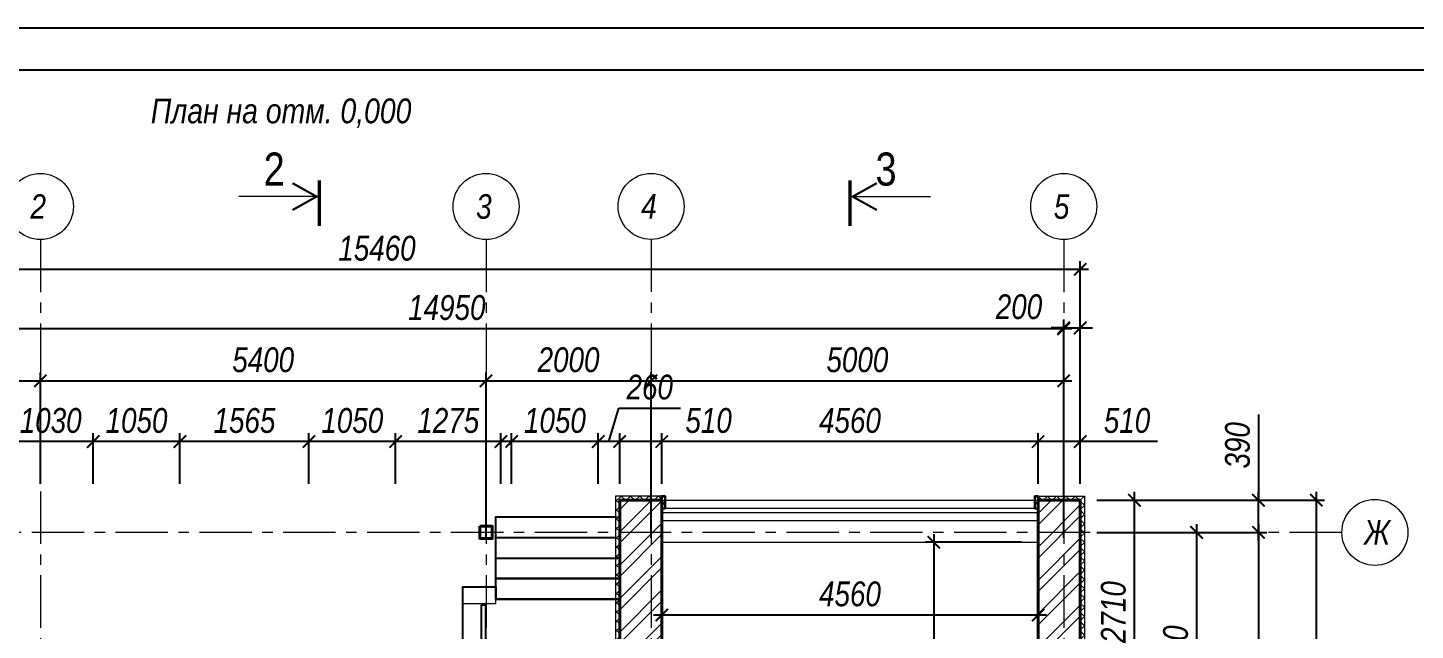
# Model space of a CAD drawing. Header units: millimetres. Extents: x 1582001 to 3303937, y 226471 to 491235.
# Drawn here: x 1758986 to 1775799, y 402763 to 410055 of the extents above; entities that cross this region are included whole.
import ezdxf
from ezdxf.enums import TextEntityAlignment as Align

# ---------------------------------------------------------------- set-up
doc = ezdxf.new("R2010")
doc.units = ezdxf.units.MM
doc.linetypes.add('CENTER', pattern=[50.8, 31.75, -6.35, 6.35, -6.35])
doc.layers.get('Defpoints').update_dxf_attribs({"color": 255, "lineweight": 30})
doc.layers.add('900Сл Non-Print', color=235, linetype='Continuous', lineweight=5, plot=False)
for name, color, linetype, lineweight in [('Text', 212, 'Continuous', 25), ('Кирпич', 253, 'Continuous', 9), ('Кровля', 232, 'Continuous', 25), ('Лестница', 74, 'Continuous', 25), ('Окна', 4, 'Continuous', 18), ('Оси', 251, 'CENTER', 9), ('Площади', 201, 'Continuous', 13), ('Размеры', 7, 'Continuous', 18), ('Стены несущие', 7, 'Continuous', 40), ('СТОЙКИ', 26, 'Continuous', 40), ('Утеплитель', 145, 'Continuous', 9)]:
    doc.layers.add(name, color=color, linetype=linetype, lineweight=lineweight)
doc.layers.add('Формуляр', color=138, linetype='Continuous')
doc.styles.add('-АР-', font='ARIALN.TTF', dxfattribs={"width": 0.98, "height": 300})
doc.styles.add('GOST 2.304', font='ARIALNI.TTF', dxfattribs={"width": 0.98, "height": 300})
doc.styles.get("Standard").update_dxf_attribs({"font": 'ARIALNI.TTF', "height": 300})
doc.styles.add('style', font='ARIALNI.TTF', dxfattribs={"width": 0.98, "height": 300})
doc.dimstyles.new('М100', dxfattribs={"dimtxt": 600, "dimasz": 150, "dimexe": 100, "dimexo": 200, "dimgap": 100, "dimtad": 1, "dimdec": 0, "dimtxsty": 'style', "dimblk": 'ARCHTICK', "dimcen": 150, "dimdle": 100, "dimclrt": 256, "dimadec": 0, "dimazin": 0, "dimtfac": 1, "dimtdec": 0, "dimtmove": 1, "dimatfit": 3, "dimldrblk": 'NONE', "dimfxl": 0, "dimarcsym": 0})

# ---------------------------------------------------------------- blocks, each defined once
blk = doc.blocks.new('_ArchTick')
at = {"color": 0, "linetype": 'ByBlock', "const_width": 0.15}
blk.add_lwpolyline([(-0.5, -0.5), (0.5, 0.5)], dxfattribs=at)
blk = doc.blocks.new('*D116')
at = {"layer": 'Defpoints', "color": 0, "lineweight": -3, "transparency": 16777216}
for p in [(1771739, 403947), (1771749, 400947), (1773149, 400947)]:
    blk.add_point(p, dxfattribs=at)
at = {"layer": 'Размеры', "color": 0, "lineweight": -2, "transparency": 16777216}
for p, q in [((1773149, 404047), (1773149, 400847)), ((1771939, 403947), (1773249, 403947)), ((1771949, 400947), (1773249, 400947))]:
    blk.add_line(p, q, dxfattribs=at)
at = {"layer": 'Размеры', "color": 0, "lineweight": -2, "transparency": 16777216, "xscale": 150, "yscale": 150, "zscale": 150}
for p, rotation in [((1773149, 403947), 90), ((1773149, 400947), 270)]:
    blk.add_blockref('_ArchTick', p, dxfattribs=dict(at, rotation=rotation))
at = {"layer": 'Размеры', "transparency": 16777216, "insert": (1772896, 402447), "char_height": 300, "attachment_point": 5, "rotation": 90, "style": 'style'}
blk.add_mtext('3000', dxfattribs=at)
blk = doc.blocks.new('_None')
blk = doc.blocks.new('*D117')
at = {"layer": 'Defpoints', "color": 0, "lineweight": -3, "transparency": 16777216}
for p in [(1771749, 403947), (1771749, 386047), (1773899, 386047)]:
    blk.add_point(p, dxfattribs=at)
at = {"layer": 'Размеры', "color": 0, "lineweight": -2, "transparency": 16777216}
for p, q in [((1773899, 404047), (1773899, 385947)), ((1771949, 403947), (1773999, 403947)), ((1771949, 386047), (1773999, 386047))]:
    blk.add_line(p, q, dxfattribs=at)
at = {"layer": 'Размеры', "color": 0, "lineweight": -2, "transparency": 16777216, "xscale": 150, "yscale": 150, "zscale": 150}
for p, rotation in [((1773899, 403947), 90), ((1773899, 386047), 270)]:
    blk.add_blockref('_ArchTick', p, dxfattribs=dict(at, rotation=rotation))
at = {"layer": 'Размеры', "transparency": 16777216, "insert": (1773646, 394997), "char_height": 300, "attachment_point": 5, "rotation": 90, "style": 'style'}
blk.add_mtext('17900', dxfattribs=at)
blk = doc.blocks.new('*D119')
at = {"layer": 'Defpoints', "color": 0, "lineweight": -3, "transparency": 16777216}
for p in [(1771739, 404337), (1771739, 385657), (1774599, 385657)]:
    blk.add_point(p, dxfattribs=at)
at = {"layer": 'Размеры', "color": 0, "lineweight": -2, "transparency": 16777216}
for p, q in [((1774599, 404437), (1774599, 385557)), ((1771939, 404337), (1774699, 404337)), ((1771939, 385657), (1774699, 385657))]:
    blk.add_line(p, q, dxfattribs=at)
at = {"layer": 'Размеры', "color": 0, "lineweight": -2, "transparency": 16777216, "xscale": 150, "yscale": 150, "zscale": 150}
for p, rotation in [((1774599, 404337), 90), ((1774599, 385657), 270)]:
    blk.add_blockref('_ArchTick', p, dxfattribs=dict(at, rotation=rotation))
at = {"layer": 'Размеры', "transparency": 16777216, "insert": (1774346, 394997), "char_height": 300, "attachment_point": 5, "rotation": 90, "style": 'style'}
blk.add_mtext('18680', dxfattribs=at)
blk = doc.blocks.new('*D120')
at = {"layer": 'Defpoints', "color": 0, "lineweight": -3, "transparency": 16777216}
for p in [(1771739, 404337), (1773899, 404337), (1771739, 403947)]:
    blk.add_point(p, dxfattribs=at)
at = {"layer": 'Размеры', "color": 0, "lineweight": -2, "transparency": 16777216}
for p, q in [((1773899, 405374), (1773899, 404337)), ((1773899, 403847), (1773899, 404437)), ((1771939, 404337), (1773999, 404337)), ((1771939, 403947), (1773999, 403947))]:
    blk.add_line(p, q, dxfattribs=at)
at = {"layer": 'Размеры', "color": 0, "lineweight": -2, "transparency": 16777216, "xscale": 150, "yscale": 150, "zscale": 150}
for p, rotation in [((1773899, 404337), 90), ((1773899, 403947), 270)]:
    blk.add_blockref('_ArchTick', p, dxfattribs=dict(at, rotation=rotation))
at = {"layer": 'Размеры', "transparency": 16777216, "insert": (1773646, 405001), "char_height": 300, "attachment_point": 5, "rotation": 90, "style": 'style'}
blk.add_mtext('390', dxfattribs=at)
blk = doc.blocks.new('*D180')
at = {"layer": 'Defpoints', "color": 0, "lineweight": -3, "transparency": 16777216}
for p in [(1771739, 404337), (1772396, 404337), (1771789, 401627)]:
    blk.add_point(p, dxfattribs=at)
at = {"layer": 'Размеры', "color": 0, "lineweight": -2, "transparency": 16777216}
for p, q in [((1772396, 401527), (1772396, 404437)), ((1771939, 404337), (1772496, 404337)), ((1771989, 401627), (1772496, 401627))]:
    blk.add_line(p, q, dxfattribs=at)
at = {"layer": 'Размеры', "color": 0, "lineweight": -2, "transparency": 16777216, "xscale": 150, "yscale": 150, "zscale": 150}
for p, rotation in [((1772396, 404337), 90), ((1772396, 401627), 270)]:
    blk.add_blockref('_ArchTick', p, dxfattribs=dict(at, rotation=rotation))
at = {"layer": 'Размеры', "transparency": 16777216, "insert": (1772142, 402982), "char_height": 300, "attachment_point": 5, "rotation": 90, "style": 'style'}
blk.add_mtext('2710', dxfattribs=at)
blk = doc.blocks.new('*D121')
at = {"layer": 'Defpoints', "color": 0, "lineweight": -3, "transparency": 16777216}
for p in [(1764539, 405782), (1759139, 404337), (1764539, 403682)]:
    blk.add_point(p, dxfattribs=at)
at = {"layer": 'Размеры', "color": 0, "lineweight": -2, "transparency": 16777216}
for p, q in [((1759139, 404537), (1759139, 405882)), ((1764539, 403882), (1764539, 405882)), ((1759039, 405782), (1764639, 405782))]:
    blk.add_line(p, q, dxfattribs=at)
at = {"layer": 'Размеры', "color": 0, "lineweight": -2, "transparency": 16777216, "xscale": 150, "yscale": 150, "zscale": 150, "rotation": 180}
blk.add_blockref('_ArchTick', (1759139, 405782), dxfattribs=at)
at = {"layer": 'Размеры', "color": 0, "lineweight": -2, "transparency": 16777216, "xscale": 150, "yscale": 150, "zscale": 150}
blk.add_blockref('_ArchTick', (1764539, 405782), dxfattribs=at)
at = {"layer": 'Размеры', "transparency": 16777216, "insert": (1761839, 406035), "char_height": 300, "attachment_point": 5, "style": 'style'}
blk.add_mtext('5400', dxfattribs=at)
blk = doc.blocks.new('*D122')
at = {"layer": 'Defpoints', "color": 0, "lineweight": -3, "transparency": 16777216}
for p in [(1766539, 405782), (1764539, 403682), (1766539, 403682)]:
    blk.add_point(p, dxfattribs=at)
at = {"layer": 'Размеры', "color": 0, "lineweight": -2, "transparency": 16777216}
for p, q in [((1764539, 403882), (1764539, 405882)), ((1766539, 403882), (1766539, 405882)), ((1764439, 405782), (1766639, 405782))]:
    blk.add_line(p, q, dxfattribs=at)
at = {"layer": 'Размеры', "color": 0, "lineweight": -2, "transparency": 16777216, "xscale": 150, "yscale": 150, "zscale": 150, "rotation": 180}
blk.add_blockref('_ArchTick', (1764539, 405782), dxfattribs=at)
at = {"layer": 'Размеры', "color": 0, "lineweight": -2, "transparency": 16777216, "xscale": 150, "yscale": 150, "zscale": 150}
blk.add_blockref('_ArchTick', (1766539, 405782), dxfattribs=at)
at = {"layer": 'Размеры', "transparency": 16777216, "insert": (1765539, 406035), "char_height": 300, "attachment_point": 5, "style": 'style'}
blk.add_mtext('2000', dxfattribs=at)
blk = doc.blocks.new('*D123')
at = {"layer": 'Defpoints', "color": 0, "lineweight": -3, "transparency": 16777216}
for p in [(1771539, 405782), (1766539, 403682), (1771539, 403682)]:
    blk.add_point(p, dxfattribs=at)
at = {"layer": 'Размеры', "color": 0, "lineweight": -2, "transparency": 16777216}
for p, q in [((1766539, 403882), (1766539, 405882)), ((1771539, 403882), (1771539, 405882)), ((1766439, 405782), (1771639, 405782))]:
    blk.add_line(p, q, dxfattribs=at)
at = {"layer": 'Размеры', "color": 0, "lineweight": -2, "transparency": 16777216, "xscale": 150, "yscale": 150, "zscale": 150, "rotation": 180}
blk.add_blockref('_ArchTick', (1766539, 405782), dxfattribs=at)
at = {"layer": 'Размеры', "color": 0, "lineweight": -2, "transparency": 16777216, "xscale": 150, "yscale": 150, "zscale": 150}
blk.add_blockref('_ArchTick', (1771539, 405782), dxfattribs=at)
at = {"layer": 'Размеры', "transparency": 16777216, "insert": (1769039, 406035), "char_height": 300, "attachment_point": 5, "style": 'style'}
blk.add_mtext('5000', dxfattribs=at)
blk = doc.blocks.new('*D124')
at = {"layer": 'Defpoints', "color": 0, "lineweight": -3, "transparency": 16777216}
for p in [(1759139, 405782), (1756589, 404337), (1759139, 404337)]:
    blk.add_point(p, dxfattribs=at)
at = {"layer": 'Размеры', "color": 0, "lineweight": -2, "transparency": 16777216}
for p, q in [((1756589, 404537), (1756589, 405882)), ((1759139, 404537), (1759139, 405882)), ((1756489, 405782), (1759239, 405782))]:
    blk.add_line(p, q, dxfattribs=at)
at = {"layer": 'Размеры', "color": 0, "lineweight": -2, "transparency": 16777216, "xscale": 150, "yscale": 150, "zscale": 150, "rotation": 180}
blk.add_blockref('_ArchTick', (1756589, 405782), dxfattribs=at)
at = {"layer": 'Размеры', "color": 0, "lineweight": -2, "transparency": 16777216, "xscale": 150, "yscale": 150, "zscale": 150}
blk.add_blockref('_ArchTick', (1759139, 405782), dxfattribs=at)
at = {"layer": 'Размеры', "transparency": 16777216, "insert": (1757864, 406035), "char_height": 300, "attachment_point": 5, "style": 'style'}
blk.add_mtext('2550', dxfattribs=at)
blk = doc.blocks.new('*D125')
at = {"layer": 'Defpoints', "color": 0, "lineweight": -3, "transparency": 16777216}
for p in [(1756589, 406413), (1756589, 404337), (1771539, 403682)]:
    blk.add_point(p, dxfattribs=at)
at = {"layer": 'Размеры', "color": 0, "lineweight": -2, "transparency": 16777216}
for p, q in [((1771639, 406413), (1756489, 406413)), ((1756589, 404537), (1756589, 406513)), ((1771539, 403882), (1771539, 406513))]:
    blk.add_line(p, q, dxfattribs=at)
at = {"layer": 'Размеры', "color": 0, "lineweight": -2, "transparency": 16777216, "xscale": 150, "yscale": 150, "zscale": 150, "rotation": 180}
blk.add_blockref('_ArchTick', (1756589, 406413), dxfattribs=at)
at = {"layer": 'Размеры', "color": 0, "lineweight": -2, "transparency": 16777216, "xscale": 150, "yscale": 150, "zscale": 150}
blk.add_blockref('_ArchTick', (1771539, 406413), dxfattribs=at)
at = {"layer": 'Размеры', "transparency": 16777216, "insert": (1764064, 406667), "char_height": 300, "attachment_point": 5, "style": 'style'}
blk.add_mtext('14950', dxfattribs=at)
blk = doc.blocks.new('*D127')
at = {"layer": 'Defpoints', "color": 0, "lineweight": -3, "transparency": 16777216}
for p in [(1771739, 406423), (1771539, 404337), (1771739, 404337)]:
    blk.add_point(p, dxfattribs=at)
at = {"layer": 'Размеры', "color": 0, "lineweight": -2, "transparency": 16777216}
for p, q in [((1771539, 406423), (1771389, 406423)), ((1771539, 404537), (1771539, 406523)), ((1771539, 406423), (1771739, 406423)), ((1771739, 404537), (1771739, 406523)), ((1771739, 406423), (1771889, 406423))]:
    blk.add_line(p, q, dxfattribs=at)
at = {"layer": 'Размеры', "color": 0, "lineweight": -2, "transparency": 16777216, "xscale": 150, "yscale": 150, "zscale": 150}
blk.add_blockref('_ArchTick', (1771539, 406423), dxfattribs=at)
at = {"layer": 'Размеры', "color": 0, "lineweight": -2, "transparency": 16777216, "xscale": 150, "yscale": 150, "zscale": 150, "rotation": 180}
blk.add_blockref('_ArchTick', (1771739, 406423), dxfattribs=at)
at = {"layer": 'Размеры', "transparency": 16777216, "insert": (1770997, 406677), "char_height": 300, "attachment_point": 5, "style": 'style'}
blk.add_mtext('200', dxfattribs=at)
blk = doc.blocks.new('*D128')
at = {"layer": 'Defpoints', "color": 0, "lineweight": -3, "transparency": 16777216}
for p in [(1771739, 407132), (1756279, 404337), (1771739, 404337)]:
    blk.add_point(p, dxfattribs=at)
at = {"layer": 'Размеры', "color": 0, "lineweight": -2, "transparency": 16777216}
for p, q in [((1756279, 404537), (1756279, 407232)), ((1771739, 404537), (1771739, 407232)), ((1756179, 407132), (1771839, 407132))]:
    blk.add_line(p, q, dxfattribs=at)
at = {"layer": 'Размеры', "color": 0, "lineweight": -2, "transparency": 16777216, "xscale": 150, "yscale": 150, "zscale": 150, "rotation": 180}
blk.add_blockref('_ArchTick', (1756279, 407132), dxfattribs=at)
at = {"layer": 'Размеры', "color": 0, "lineweight": -2, "transparency": 16777216, "xscale": 150, "yscale": 150, "zscale": 150}
blk.add_blockref('_ArchTick', (1771739, 407132), dxfattribs=at)
at = {"layer": 'Размеры', "transparency": 16777216, "insert": (1763218, 407385), "char_height": 300, "attachment_point": 5, "style": 'style'}
blk.add_mtext('15460', dxfattribs=at)
blk = doc.blocks.new('*D129')
at = {"layer": 'Defpoints', "color": 0, "lineweight": -3, "transparency": 16777216}
for p in [(1771229, 405047), (1771229, 404337), (1771739, 404337)]:
    blk.add_point(p, dxfattribs=at)
at = {"layer": 'Размеры', "color": 0, "lineweight": -2, "transparency": 16777216}
for p, q in [((1771839, 405047), (1771129, 405047)), ((1771229, 404537), (1771229, 405147)), ((1771739, 404537), (1771739, 405147)), ((1772677, 405047), (1771739, 405047))]:
    blk.add_line(p, q, dxfattribs=at)
at = {"layer": 'Размеры', "color": 0, "lineweight": -2, "transparency": 16777216, "xscale": 150, "yscale": 150, "zscale": 150, "rotation": 180}
blk.add_blockref('_ArchTick', (1771229, 405047), dxfattribs=at)
at = {"layer": 'Размеры', "color": 0, "lineweight": -2, "transparency": 16777216, "xscale": 150, "yscale": 150, "zscale": 150}
blk.add_blockref('_ArchTick', (1771739, 405047), dxfattribs=at)
at = {"layer": 'Размеры', "transparency": 16777216, "insert": (1772306, 405300), "char_height": 300, "attachment_point": 5, "style": 'style'}
blk.add_mtext('510', dxfattribs=at)
blk = doc.blocks.new('*U13')
h = blk.add_hatch()
h.set_pattern_fill('ANSI37', color=256, scale=20, angle=360, style=0)
h.set_pattern_definition([(45, (-10215.04, -115358.71), (-44.90128, 44.90128), []), (135, (-10215.04, -115358.71), (-44.90128, -44.90128), [])])
h.paths.add_polyline_path([(40, -50), (40, 50), (0, 50), (0, -50)])
h = blk.add_hatch()
h.set_pattern_fill('ANSI37', color=256, scale=20, angle=360, style=0)
h.set_pattern_definition([(45, (-6255.04, -115358.71), (-44.90128, 44.90128), []), (135, (-6255.04, -115358.71), (-44.90128, -44.90128), [])])
h.paths.add_polyline_path([(4520, -50), (4560, -50), (4560, 100), (4520, 100)])
for points in [[(0, 250), (4560, 250), (4560, 150), (0, 150)], [(0, 100), (4560, 100), (4560, 0), (0, 0)]]:
    blk.add_lwpolyline(points, close=True)
at = {"layer": 'Утеплитель', "lineweight": 30}
for points in [[(0, 100), (40, 100), (40, -50), (0, -50)], [(4520, 100), (4560, 100), (4560, -50), (4520, -50)]]:
    blk.add_lwpolyline(points, close=True, dxfattribs=at)
blk = doc.blocks.new('*D181')
at = {"layer": 'Defpoints', "color": 0, "lineweight": -3, "transparency": 16777216}
for p in [(1766669, 405047), (1766669, 404337), (1771229, 404337)]:
    blk.add_point(p, dxfattribs=at)
at = {"layer": 'Размеры', "color": 0, "lineweight": -2, "transparency": 16777216}
for p, q in [((1771329, 405047), (1766569, 405047)), ((1766669, 404537), (1766669, 405147)), ((1771229, 404537), (1771229, 405147))]:
    blk.add_line(p, q, dxfattribs=at)
at = {"layer": 'Размеры', "color": 0, "lineweight": -2, "transparency": 16777216, "xscale": 150, "yscale": 150, "zscale": 150, "rotation": 180}
blk.add_blockref('_ArchTick', (1766669, 405047), dxfattribs=at)
at = {"layer": 'Размеры', "color": 0, "lineweight": -2, "transparency": 16777216, "xscale": 150, "yscale": 150, "zscale": 150}
blk.add_blockref('_ArchTick', (1771229, 405047), dxfattribs=at)
at = {"layer": 'Размеры', "transparency": 16777216, "insert": (1768949, 405300), "char_height": 300, "attachment_point": 5, "style": 'style'}
blk.add_mtext('4560', dxfattribs=at)
blk = doc.blocks.new('*D130')
at = {"layer": 'Defpoints', "color": 0, "lineweight": -3, "transparency": 16777216}
for p in [(1766159, 405047), (1766159, 404337), (1766669, 404337)]:
    blk.add_point(p, dxfattribs=at)
at = {"layer": 'Размеры', "color": 0, "lineweight": -2, "transparency": 16777216}
for p, q in [((1766769, 405047), (1766059, 405047)), ((1766159, 404537), (1766159, 405147)), ((1766669, 404537), (1766669, 405147)), ((1767607, 405047), (1766669, 405047))]:
    blk.add_line(p, q, dxfattribs=at)
at = {"layer": 'Размеры', "color": 0, "lineweight": -2, "transparency": 16777216, "xscale": 150, "yscale": 150, "zscale": 150, "rotation": 180}
blk.add_blockref('_ArchTick', (1766159, 405047), dxfattribs=at)
at = {"layer": 'Размеры', "color": 0, "lineweight": -2, "transparency": 16777216, "xscale": 150, "yscale": 150, "zscale": 150}
blk.add_blockref('_ArchTick', (1766669, 405047), dxfattribs=at)
at = {"layer": 'Размеры', "transparency": 16777216, "insert": (1767236, 405300), "char_height": 300, "attachment_point": 5, "style": 'style'}
blk.add_mtext('510', dxfattribs=at)
blk = doc.blocks.new('R-L')
at = {"color": 0, "linetype": 'Continuous'}
blk.add_line((0, 0), (0, -15), dxfattribs=at)
for points, const_width in [([(-3, 0), (5.5, 0)], 0.6), ([(-2.5, -5), (0, -0.5), (2.5, -5)], 0.4)]:
    blk.add_lwpolyline(points, dxfattribs=dict(at, const_width=const_width))
blk = doc.blocks.new('*U35')
at = {"layer": '900Сл Non-Print'}
blk.add_lwpolyline([(0, 0), (823, 0), (1570, 0), (2475, 0), (4560, 0), (4560, -891), (4560, -1338), (4560, -1710), (4560, -2200), (4560, -5600), (1683, -5600), (1050, -5600), (0, -5600), (0, -4290), (0, -2600), (0, -500), (0, -350), (0, -150), (0, 0)], dxfattribs=at)
at = {"layer": 'Кровля'}
blk.add_lwpolyline([(3500, -5211), (4200, -5211), (4200, -5211), (3500, -5211)], close=True, dxfattribs=at)
at = {"layer": 'Text', "flags": 2}
blk.add_attdef('ПЛОЩАДЬ', (3550, -5161), '', height=175, dxfattribs=at)
blk = doc.blocks.new('*U46')
at = {"layer": '900Сл Non-Print'}
blk.add_lwpolyline([(0, 0), (823, 0), (1500, 0), (1500, -225), (1500, -494), (1500, -750), (1500, -1050), (1500, -1494), (1500, -2022), (1500, -2213), (1500, -2600), (1500, -4290), (60, -4290), (60, -3000), (-400, -3000), (-400, -1050), (0, -1050), (0, -150), (0, 0)], dxfattribs=at)
at = {"layer": 'Кровля'}
blk.add_lwpolyline([(692, -3708), (1392, -3708), (1392, -3708), (692, -3708)], close=True, dxfattribs=at)
at = {"layer": 'Text', "flags": 2}
blk.add_attdef('ПЛОЩАДЬ', (742, -3658), '', height=175, dxfattribs=at)
blk = doc.blocks.new('*D64')
at = {"layer": 'Defpoints', "color": 0, "lineweight": -3, "transparency": 16777216}
for p in [(1765899, 405047), (1765899, 404337), (1766159, 404337)]:
    blk.add_point(p, dxfattribs=at)
at = {"layer": 'Размеры', "color": 0, "lineweight": -2, "transparency": 16777216}
for p, q in [((1766029, 405047), (1766150, 405450)), ((1766150, 405450), (1766895, 405450)), ((1766259, 405047), (1765799, 405047)), ((1765899, 404537), (1765899, 405147)), ((1766159, 404537), (1766159, 405147))]:
    blk.add_line(p, q, dxfattribs=at)
at = {"layer": 'Размеры', "color": 0, "lineweight": -2, "transparency": 16777216, "xscale": 150, "yscale": 150, "zscale": 150, "rotation": 180}
blk.add_blockref('_ArchTick', (1765899, 405047), dxfattribs=at)
at = {"layer": 'Размеры', "color": 0, "lineweight": -2, "transparency": 16777216, "xscale": 150, "yscale": 150, "zscale": 150}
blk.add_blockref('_ArchTick', (1766159, 405047), dxfattribs=at)
at = {"layer": 'Размеры', "transparency": 16777216, "insert": (1766523, 405704), "char_height": 300, "attachment_point": 5, "style": 'style'}
blk.add_mtext('260', dxfattribs=at)
blk = doc.blocks.new('*D65')
at = {"layer": 'Defpoints', "color": 0, "lineweight": -3, "transparency": 16777216}
for p in [(1764849, 405047), (1764849, 404337), (1765899, 404337)]:
    blk.add_point(p, dxfattribs=at)
at = {"layer": 'Размеры', "color": 0, "lineweight": -2, "transparency": 16777216}
for p, q in [((1765999, 405047), (1764749, 405047)), ((1764849, 404537), (1764849, 405147)), ((1765899, 404537), (1765899, 405147))]:
    blk.add_line(p, q, dxfattribs=at)
at = {"layer": 'Размеры', "color": 0, "lineweight": -2, "transparency": 16777216, "xscale": 150, "yscale": 150, "zscale": 150, "rotation": 180}
blk.add_blockref('_ArchTick', (1764849, 405047), dxfattribs=at)
at = {"layer": 'Размеры', "color": 0, "lineweight": -2, "transparency": 16777216, "xscale": 150, "yscale": 150, "zscale": 150}
blk.add_blockref('_ArchTick', (1765899, 405047), dxfattribs=at)
at = {"layer": 'Размеры', "transparency": 16777216, "insert": (1765374, 405300), "char_height": 300, "attachment_point": 5, "style": 'style'}
blk.add_mtext('1050', dxfattribs=at)
blk = doc.blocks.new('*D66')
at = {"layer": 'Defpoints', "color": 0, "lineweight": -3, "transparency": 16777216}
for p in [(1763444, 405047), (1763444, 404337), (1764719, 404337)]:
    blk.add_point(p, dxfattribs=at)
at = {"layer": 'Размеры', "color": 0, "lineweight": -2, "transparency": 16777216}
for p, q in [((1764819, 405047), (1763344, 405047)), ((1763444, 404537), (1763444, 405147)), ((1764719, 404537), (1764719, 405147))]:
    blk.add_line(p, q, dxfattribs=at)
at = {"layer": 'Размеры', "color": 0, "lineweight": -2, "transparency": 16777216, "xscale": 150, "yscale": 150, "zscale": 150, "rotation": 180}
blk.add_blockref('_ArchTick', (1763444, 405047), dxfattribs=at)
at = {"layer": 'Размеры', "color": 0, "lineweight": -2, "transparency": 16777216, "xscale": 150, "yscale": 150, "zscale": 150}
blk.add_blockref('_ArchTick', (1764719, 405047), dxfattribs=at)
at = {"layer": 'Размеры', "transparency": 16777216, "insert": (1764082, 405300), "char_height": 300, "attachment_point": 5, "style": 'style'}
blk.add_mtext('1275', dxfattribs=at)
blk = doc.blocks.new('*D67')
at = {"layer": 'Defpoints', "color": 0, "lineweight": -3, "transparency": 16777216}
for p in [(1762394, 405047), (1762394, 404337), (1763444, 404337)]:
    blk.add_point(p, dxfattribs=at)
at = {"layer": 'Размеры', "color": 0, "lineweight": -2, "transparency": 16777216}
for p, q in [((1763544, 405047), (1762294, 405047)), ((1762394, 404537), (1762394, 405147)), ((1763444, 404537), (1763444, 405147))]:
    blk.add_line(p, q, dxfattribs=at)
at = {"layer": 'Размеры', "color": 0, "lineweight": -2, "transparency": 16777216, "xscale": 150, "yscale": 150, "zscale": 150, "rotation": 180}
blk.add_blockref('_ArchTick', (1762394, 405047), dxfattribs=at)
at = {"layer": 'Размеры', "color": 0, "lineweight": -2, "transparency": 16777216, "xscale": 150, "yscale": 150, "zscale": 150}
blk.add_blockref('_ArchTick', (1763444, 405047), dxfattribs=at)
at = {"layer": 'Размеры', "transparency": 16777216, "insert": (1762919, 405300), "char_height": 300, "attachment_point": 5, "style": 'style'}
blk.add_mtext('1050', dxfattribs=at)
blk = doc.blocks.new('*D68')
at = {"layer": 'Defpoints', "color": 0, "lineweight": -3, "transparency": 16777216}
for p in [(1760829, 405047), (1760829, 404337), (1762394, 404337)]:
    blk.add_point(p, dxfattribs=at)
at = {"layer": 'Размеры', "color": 0, "lineweight": -2, "transparency": 16777216}
for p, q in [((1762494, 405047), (1760729, 405047)), ((1760829, 404537), (1760829, 405147)), ((1762394, 404537), (1762394, 405147))]:
    blk.add_line(p, q, dxfattribs=at)
at = {"layer": 'Размеры', "color": 0, "lineweight": -2, "transparency": 16777216, "xscale": 150, "yscale": 150, "zscale": 150, "rotation": 180}
blk.add_blockref('_ArchTick', (1760829, 405047), dxfattribs=at)
at = {"layer": 'Размеры', "color": 0, "lineweight": -2, "transparency": 16777216, "xscale": 150, "yscale": 150, "zscale": 150}
blk.add_blockref('_ArchTick', (1762394, 405047), dxfattribs=at)
at = {"layer": 'Размеры', "transparency": 16777216, "insert": (1761612, 405300), "char_height": 300, "attachment_point": 5, "style": 'style'}
blk.add_mtext('1565', dxfattribs=at)
blk = doc.blocks.new('*D69')
at = {"layer": 'Defpoints', "color": 0, "lineweight": -3, "transparency": 16777216}
for p in [(1759779, 405047), (1759779, 404337), (1760829, 404337)]:
    blk.add_point(p, dxfattribs=at)
at = {"layer": 'Размеры', "color": 0, "lineweight": -2, "transparency": 16777216}
for p, q in [((1760929, 405047), (1759679, 405047)), ((1759779, 404537), (1759779, 405147)), ((1760829, 404537), (1760829, 405147))]:
    blk.add_line(p, q, dxfattribs=at)
at = {"layer": 'Размеры', "color": 0, "lineweight": -2, "transparency": 16777216, "xscale": 150, "yscale": 150, "zscale": 150, "rotation": 180}
blk.add_blockref('_ArchTick', (1759779, 405047), dxfattribs=at)
at = {"layer": 'Размеры', "color": 0, "lineweight": -2, "transparency": 16777216, "xscale": 150, "yscale": 150, "zscale": 150}
blk.add_blockref('_ArchTick', (1760829, 405047), dxfattribs=at)
at = {"layer": 'Размеры', "transparency": 16777216, "insert": (1760304, 405300), "char_height": 300, "attachment_point": 5, "style": 'style'}
blk.add_mtext('1050', dxfattribs=at)
blk = doc.blocks.new('*D70')
at = {"layer": 'Defpoints', "color": 0, "lineweight": -3, "transparency": 16777216}
for p in [(1758749, 405047), (1758749, 404337), (1759779, 404337)]:
    blk.add_point(p, dxfattribs=at)
at = {"layer": 'Размеры', "color": 0, "lineweight": -2, "transparency": 16777216}
for p, q in [((1759879, 405047), (1758649, 405047)), ((1758749, 404537), (1758749, 405147)), ((1759779, 404537), (1759779, 405147))]:
    blk.add_line(p, q, dxfattribs=at)
at = {"layer": 'Размеры', "color": 0, "lineweight": -2, "transparency": 16777216, "xscale": 150, "yscale": 150, "zscale": 150, "rotation": 180}
blk.add_blockref('_ArchTick', (1758749, 405047), dxfattribs=at)
at = {"layer": 'Размеры', "color": 0, "lineweight": -2, "transparency": 16777216, "xscale": 150, "yscale": 150, "zscale": 150}
blk.add_blockref('_ArchTick', (1759779, 405047), dxfattribs=at)
at = {"layer": 'Размеры', "transparency": 16777216, "insert": (1759264, 405300), "char_height": 300, "attachment_point": 5, "style": 'style'}
blk.add_mtext('1030', dxfattribs=at)
blk = doc.blocks.new('*D134')
at = {"layer": 'Defpoints', "color": 0, "lineweight": -3, "transparency": 16777216}
for p in [(1766669, 403827), (1771229, 403827), (1771229, 402948)]:
    blk.add_point(p, dxfattribs=at)
at = {"layer": 'Размеры', "color": 0, "lineweight": -2, "transparency": 16777216}
for p, q in [((1766669, 403627), (1766669, 402848)), ((1771229, 403627), (1771229, 402848)), ((1766569, 402948), (1771329, 402948))]:
    blk.add_line(p, q, dxfattribs=at)
at = {"layer": 'Размеры', "color": 0, "lineweight": -2, "transparency": 16777216, "xscale": 150, "yscale": 150, "zscale": 150, "rotation": 180}
blk.add_blockref('_ArchTick', (1766669, 402948), dxfattribs=at)
at = {"layer": 'Размеры', "color": 0, "lineweight": -2, "transparency": 16777216, "xscale": 150, "yscale": 150, "zscale": 150}
blk.add_blockref('_ArchTick', (1771229, 402948), dxfattribs=at)
at = {"layer": 'Размеры', "transparency": 16777216, "insert": (1768949, 403201), "char_height": 300, "attachment_point": 5, "style": 'style'}
blk.add_mtext('4560', dxfattribs=at)
blk = doc.blocks.new('*D157')
at = {"layer": 'Defpoints', "color": 0, "lineweight": -3, "transparency": 16777216}
for p in [(1771229, 403827), (1769964, 398227), (1771229, 398227)]:
    blk.add_point(p, dxfattribs=at)
at = {"layer": 'Размеры', "color": 0, "lineweight": -2, "transparency": 16777216}
for p, q in [((1769964, 403927), (1769964, 398127)), ((1771029, 403827), (1769864, 403827)), ((1771029, 398227), (1769864, 398227))]:
    blk.add_line(p, q, dxfattribs=at)
at = {"layer": 'Размеры', "color": 0, "lineweight": -2, "transparency": 16777216, "xscale": 150, "yscale": 150, "zscale": 150}
for p, rotation in [((1769964, 403827), 90), ((1769964, 398227), 270)]:
    blk.add_blockref('_ArchTick', p, dxfattribs=dict(at, rotation=rotation))
at = {"layer": 'Размеры', "transparency": 16777216, "insert": (1769710, 400680), "char_height": 300, "attachment_point": 5, "rotation": 90, "style": 'style'}
blk.add_mtext('5600', dxfattribs=at)

msp = doc.modelspace()

# ---------------------------------------------------------------- hatches: boundary and pattern name
at = {"layer": 'Кирпич'}
h = msp.add_hatch(dxfattribs=at)
h.set_pattern_fill('ANSI32', color=256, scale=30, style=0)
h.set_pattern_definition([(45, (302203.66, 96565.53), (-202.055763, 202.055763), []), (45, (302338.36, 96565.53), (-202.055763, 202.055763), [])])
h.paths.add_polyline_path([(1758749.2, 394347.3), (1758749.2, 394412.3), (1759259.2, 394412.3), (1759259.2, 393837.3), (1756789.2, 393837.3), (1756789.2, 391737.3), (1759919.2, 391737.3), (1759919.2, 391357.3), (1756789.2, 391357.3), (1756789.2, 387967.3), (1757709.2, 387967.3), (1757709.2, 387457.3), (1756279.2, 387457.3), (1756279.2, 394347.3)])
h.paths.add_polyline_path([(1759259.2, 392797.3), (1759139.2, 392797.3), (1759139.2, 393837.3), (1759259.2, 393837.3), (1759259.2, 393037.3), (1763169.2, 393037.3), (1763169.2, 394217.3), (1763289.2, 394217.3), (1763289.2, 392917.3), (1759259.2, 392917.3)])
h.paths.add_polyline_path([(1760839.2, 391737.3), (1762259.2, 391737.3), (1762259.2, 391357.3), (1760839.2, 391357.3)])
h.paths.add_polyline_path([(1761489.2, 391357.3), (1761609.2, 391357.3), (1761609.2, 387967.3), (1761489.2, 387967.3)])
h.paths.add_polyline_path([(1760969.2, 387967.3), (1762389.2, 387967.3), (1762389.2, 387457.3), (1760969.2, 387457.3)])
h.paths.add_polyline_path([(1766289.2, 391857.3), (1766669.2, 391857.3), (1766669.2, 387217.3), (1766159.2, 387217.3), (1766159.2, 387457.3), (1765649.2, 387457.3), (1765649.2, 387967.3), (1766289.2, 387967.3), (1766289.2, 391357.3), (1763179.2, 391357.3), (1763179.2, 391737.3), (1766289.2, 391737.3)])
h.paths.add_polyline_path([(1766669.2, 386167.3), (1766159.2, 386167.3), (1766159.2, 385657.3), (1766669.2, 385657.3)])
h.paths.add_polyline_path([(1766289.2, 394587.3), (1766669.2, 394587.3), (1766669.2, 393287.3), (1771229.2, 393287.3), (1771229.2, 394457.3), (1771739.2, 394457.3), (1771739.2, 390727.3), (1771229.2, 390727.3), (1771229.2, 392907.6), (1766669.2, 392907.6), (1766669.2, 392777.3), (1766289.2, 392777.3)])
h.paths.add_polyline_path([(1771229.2, 388377.3), (1771739.2, 388377.3), (1771739.2, 385657.3), (1771229.2, 385657.3)])
h.paths.add_polyline_path([(1766289.2, 396797.3), (1766669.2, 396797.3), (1766669.2, 395507.3), (1766289.2, 395507.3)])
h.paths.add_polyline_path([(1767849.2, 397847.3), (1767849.2, 396797.3), (1766669.2, 396797.3), (1766669.2, 396677.3), (1768749.2, 396677.3), (1768749.2, 396797.3), (1767969.2, 396797.3), (1767969.2, 397847.3)])
h.paths.add_polyline_path([(1771229.2, 399277.3), (1771739.2, 399277.3), (1771739.2, 396677.3), (1771229.2, 396677.3), (1771229.2, 397847.3), (1767719.2, 397847.3), (1767719.2, 398227.3), (1771229.2, 398227.3)])
h.paths.add_polyline_path([(1770319.2, 396797.3), (1771229.2, 396797.3), (1771229.2, 396677.3), (1770319.2, 396677.3)], flags=17)
h.paths.add_polyline_path([(1761219.2, 395647.3), (1761609.2, 395647.3), (1761609.2, 397847.3), (1761729.2, 397847.3), (1761729.2, 395647.3), (1762119.2, 395647.3), (1762119.2, 395527.3), (1761219.2, 395527.3)], flags=16)
h.paths.add_polyline_path([(1764209.2, 397847.3), (1764329.2, 397847.3), (1764329.2, 395527.3), (1763289.2, 395527.3), (1763289.2, 395137.3), (1763169.2, 395137.3), (1763169.2, 395527.3), (1763039.2, 395527.3), (1763039.2, 395647.3), (1764209.2, 395647.3)])
h.paths.add_polyline_path([(1758749.2, 399517.3), (1759259.2, 399517.3), (1759259.2, 398227.3), (1764209.2, 398227.3), (1764209.2, 398487.3), (1764459.2, 398487.3), (1764459.2, 398227.3), (1764849.2, 398227.3), (1764849.2, 397847.3), (1759259.2, 397847.3), (1759259.2, 395462.3), (1758749.2, 395462.3)])
h.paths.add_polyline_path([(1759259.2, 400567.3), (1758749.2, 400567.3), (1758749.2, 401337.3), (1759779.2, 401337.3), (1759779.2, 400827.3), (1759259.2, 400827.3)])
h.paths.add_polyline_path([(1761484.2, 400827.3), (1761734.2, 400827.3), (1761734.2, 398227.3), (1761484.2, 398227.3)])
h.paths.add_polyline_path([(1762394.2, 400827.3), (1760829.2, 400827.3), (1760829.2, 401337.3), (1762394.2, 401337.3)])
h.paths.add_polyline_path([(1766799.2, 398227.3), (1766799.2, 397847.3), (1765899.2, 397847.3), (1765899.2, 398227.3), (1766289.2, 398227.3), (1766289.2, 399537.3), (1765899.2, 399537.3), (1765899.2, 400047.3), (1766159.2, 400047.3), (1766159.2, 404337.3), (1766669.2, 404337.3), (1766669.2, 398227.3)])
h.paths.add_polyline_path([(1763444.2, 401337.3), (1764719.2, 401337.3), (1764719.2, 400047.3), (1764849.2, 400047.3), (1764849.2, 399537.3), (1764459.2, 399537.3), (1764459.2, 399407.3), (1764209.2, 399407.3), (1764209.2, 400827.3), (1763444.2, 400827.3)])
h.paths.add_polyline_path([(1771739.2, 404337.3), (1771229.2, 404337.3), (1771229.2, 401627.3), (1771739.2, 401627.3)])
h.paths.add_polyline_path([(1760299.2, 395647.3), (1759259.2, 395647.3), (1759259.2, 395527.3), (1760299.2, 395527.3)], flags=16)
h.paths.add_polyline_path([(1759139.2, 391877.3), (1759259.2, 391877.3), (1759259.2, 391737.3), (1759139.2, 391737.3)], flags=17)
at = {"layer": 'Утеплитель'}
h = msp.add_hatch(dxfattribs=at)
h.set_pattern_fill('ANSI37', color=256, scale=25, style=0)
h.set_pattern_definition([(45, (354705.93, 96926.34), (-56.1266008, 56.1266008), []), (135, (354705.93, 96926.34), (-56.1266008, -56.1266008), [])])
h.paths.add_polyline_path([(1758749.2, 400567.3), (1758699.2, 400567.3), (1758699.2, 401387.3), (1759779.2, 401387.3), (1759779.2, 401337.3), (1758749.2, 401337.3)])
h.paths.add_polyline_path([(1760829.2, 401337.3), (1762394.2, 401337.3), (1762394.2, 401387.3), (1760829.2, 401387.3)])
h.paths.add_polyline_path([(1763444.2, 401337.3), (1763444.2, 401387.3), (1764769.2, 401387.3), (1764769.2, 400097.3), (1764849.2, 400097.3), (1764849.2, 400047.3), (1764719.2, 400047.3), (1764719.2, 401337.3)])
h.paths.add_polyline_path([(1766669.2, 404337.3), (1766669.2, 404387.3), (1766109.2, 404387.3), (1766109.2, 400097.3), (1765899.2, 400097.3), (1765899.2, 400047.3), (1766159.2, 400047.3), (1766159.2, 404337.3)])
h.paths.add_polyline_path([(1771229.2, 404337.3), (1771229.2, 404387.3), (1771789.2, 404387.3), (1771789.2, 401627.3), (1771739.2, 401627.3), (1771739.2, 404337.3)])
h.paths.add_polyline_path([(1771739.2, 399277.3), (1771789.2, 399277.3), (1771789.2, 396677.3), (1771739.2, 396677.3)])
h.paths.add_polyline_path([(1771739.2, 394457.3), (1771789.2, 394457.3), (1771789.2, 390727.3), (1771739.2, 390727.3)])
h.paths.add_polyline_path([(1771229.2, 385657.3), (1771229.2, 385607.3), (1771789.2, 385607.3), (1771789.2, 388377.3), (1771739.2, 388377.3), (1771739.2, 385657.3)])
h.paths.add_polyline_path([(1766159.2, 386167.3), (1766109.2, 386167.3), (1766109.2, 385607.3), (1766669.2, 385607.3), (1766669.2, 385657.3), (1766159.2, 385657.3)])
h.paths.add_polyline_path([(1765649.2, 387457.3), (1765649.2, 387407.3), (1766109.2, 387407.3), (1766109.2, 387217.3), (1766159.2, 387217.3), (1766159.2, 387457.3)])
h.paths.add_polyline_path([(1760919.2, 387457.3), (1762439.2, 387457.3), (1762439.2, 387407.3), (1760919.2, 387407.3)])
h.paths.add_polyline_path([(1758749.2, 394412.3), (1758699.2, 394412.3), (1758699.2, 394397.3), (1756229.2, 394397.3), (1756229.2, 387407.3), (1757709.2, 387407.3), (1757709.2, 387457.3), (1756279.2, 387457.3), (1756279.2, 394347.3), (1758749.2, 394347.3)])
h.paths.add_polyline_path([(1758749.2, 399517.3), (1758699.2, 399517.3), (1758699.2, 395462.3), (1758749.2, 395462.3)])

# ---------------------------------------------------------------- linework, layer by layer
at = {"layer": 'Лестница'}
for points in [[(1764659.2, 403887.3), (1764659.2, 404137.3), (1766109.2, 404137.3)], [(1764659.2, 403637.3), (1764659.2, 403887.3), (1766109.2, 403887.3)], [(1764659.2, 403387.3), (1764659.2, 403637.3), (1766109.2, 403637.3)], [(1764659.2, 403137.3), (1764659.2, 403387.3), (1766109.2, 403387.3)], [(1764659.2, 403287.3), (1764659.2, 403137.3), (1766159.2, 403137.3), (1766159.2, 400047.3), (1764719.2, 400047.3), (1764719.2, 401337.3), (1764259.2, 401337.3), (1764259.2, 403287.3), (1764659.2, 403287.3)]]:
    msp.add_lwpolyline(points, dxfattribs=at)
for points in [[(1764659.2, 403637.3), (1766159.2, 403637.3), (1766159.2, 403387.3), (1764659.2, 403387.3)], [(1764659.2, 403387.3), (1766159.2, 403387.3), (1766159.2, 403137.3), (1764659.2, 403137.3)], [(1764484.2, 403072.3), (1764534.2, 403072.3), (1764534.2, 401337.3), (1764484.2, 401337.3)]]:
    msp.add_lwpolyline(points, close=True, dxfattribs=at)
at = {"layer": 'Оси', "ltscale": 20}
for p, q in [((1759139.2, 407491.7), (1759139.2, 382512.9)), ((1764539.2, 407491.7), (1764539.2, 382512.9)), ((1766539.2, 407492.8), (1766539.2, 382511.8)), ((1771539.2, 407491.7), (1771539.2, 382512.9)), ((1774909.2, 403947.3), (1753109.2, 403947.3))]:
    msp.add_line(p, q, dxfattribs=at)
at = {"layer": 'Оси', "linetype": 'Continuous', "ltscale": 100}
for centre in [(1759139.2, 407891.7), (1759139.2, 407891.7), (1764539.2, 407891.7), (1764539.2, 407891.7), (1766539.2, 407892.8), (1766539.2, 407892.8), (1771539.2, 407891.7), (1771539.2, 407891.7), (1775309.2, 403947.3), (1775309.2, 403947.3)]:
    msp.add_circle(centre, 400, dxfattribs=at)
at = {"layer": 'Стены несущие'}
msp.add_lwpolyline([(1766799.2, 398227.3), (1766799.2, 397847.3), (1765899.2, 397847.3), (1765899.2, 398227.3), (1766289.2, 398227.3), (1766289.2, 399537.3), (1765899.2, 399537.3), (1765899.2, 400047.3), (1766159.2, 400047.3), (1766159.2, 404337.3), (1766669.2, 404337.3), (1766669.2, 398227.3), (1766799.2, 398227.3)], dxfattribs=at)
msp.add_lwpolyline([(1771739.2, 404337.3), (1771229.2, 404337.3), (1771229.2, 401627.3), (1771739.2, 401627.3)], close=True, dxfattribs=at)
at = {"layer": 'СТОЙКИ', "ltscale": 100}
msp.add_lwpolyline([(1764464.2, 404022.3), (1764614.2, 404022.3), (1764614.2, 403872.3), (1764464.2, 403872.3), (1764464.2, 404022.3)], dxfattribs=at)
at = {"layer": 'Утеплитель'}
for points in [[(1766669.2, 404337.3), (1766669.2, 404387.3), (1766109.2, 404387.3), (1766109.2, 400097.3), (1765899.2, 400097.3), (1765899.2, 400047.3), (1766159.2, 400047.3), (1766159.2, 404337.3), (1766669.2, 404337.3)], [(1771229.2, 404337.3), (1771229.2, 404387.3), (1771789.2, 404387.3), (1771789.2, 401627.3), (1771739.2, 401627.3), (1771739.2, 404337.3), (1771229.2, 404337.3)]]:
    msp.add_lwpolyline(points, dxfattribs=at)
at = {"layer": 'Формуляр'}
msp.add_lwpolyline([(1750000.6, 410054.8), (1792000.5, 410054.8), (1792000.5, 380354.9), (1750000.6, 380354.9)], close=True, dxfattribs=at)
at = {"layer": 'Формуляр', "color": 0}
msp.add_lwpolyline([(1752000.6, 380854.9), (1752000.6, 409544.8), (1791500.5, 409544.8), (1791500.5, 380854.9)], close=True, dxfattribs=at)

# ---------------------------------------------------------------- block references
at = {"layer": 'Окна', "rotation": 180}
msp.add_blockref('*U13', (1771229.2, 404337.3), dxfattribs=at)
at = {"layer": 'Оси', "linetype": 'Continuous', "yscale": 65, "zscale": 65}
for p, xscale, rotation in [((1762519.2, 408011.6), 65, 270), ((1762519.2, 408011.6), 65, 270), ((1762519.2, 408011.6), 65, 270), ((1762519.2, 408011.6), 65, 270), ((1768949.2, 408011.6), -65, 90), ((1768949.2, 408011.6), -65, 90), ((1768949.2, 408011.6), -65, 90), ((1768949.2, 408011.6), -65, 90)]:
    msp.add_blockref('R-L', p, dxfattribs=dict(at, xscale=xscale, rotation=rotation))
at = {"layer": 'Площади'}
for name, p in [('*U46', (1764659.2, 404137.3)), ('*U35', (1766669.2, 403827.3))]:
    msp.add_blockref(name, p, dxfattribs=at)

# ---------------------------------------------------------------- texts
at = {"layer": 'Оси', "linetype": 'Continuous', "style": '-АР-'}
for s, p in [('2', (1761845.2, 408144.8)), ('3', (1769259, 408144.8))]:
    msp.add_text(s, height=400, dxfattribs=at).set_placement(p)
at = {"layer": 'Оси', "linetype": 'Continuous', "ltscale": 100, "style": 'GOST 2.304'}
for s, p in [('2', (1759112.9, 407891.7)), ('3', (1764512.9, 407891.7)), ('4', (1766512.9, 407892.8)), ('5', (1771512.9, 407891.7)), ('Ж', (1775335.5, 403947.3))]:
    msp.add_text(s, height=297.2, dxfattribs=at).set_placement(p, align=Align.MIDDLE_CENTER)
at = {"layer": 'Стены несущие', "ltscale": 100, "style": 'GOST 2.304'}
msp.add_text('План на отм. 0,000', height=300, dxfattribs=at).set_placement((1760477.6, 408898.7))

# ---------------------------------------------------------------- dimensions: what is measured, and where the dimension line sits
at = {"layer": 'Размеры'}
for base, p1, p2, picture, middle in [((1771739.2, 407131.7), (1756279.2, 404337.3), (1771739.2, 404337.3), '*D128', (1763217.9, 407131.7)), ((1771739.2, 406423.4), (1771539.2, 404337.3), (1771739.2, 404337.3), '*D127', (1770997.3, 406423.4)), ((1766159.2, 405047.3), (1766669.2, 404337.3), (1766159.2, 404337.3), '*D130', (1767236.1, 405047.3)), ((1771229.2, 405047.3), (1771739.2, 404337.3), (1771229.2, 404337.3), '*D129', (1772306.1, 405047.3))]:
    dim = msp.add_linear_dim(base=base, p1=p1, p2=p2, dimstyle='М100', override={"dimtxt": 250, "dimlfac": 1, "dimtxsty": 'style', "dimblk1": 'ArchTick', "dimblk2": 'ArchTick', "dimsah": 1, "dimtolj": 0}, dxfattribs=at)
    dim.commit()
    dim.dimension.update_dxf_attribs({"geometry": picture, "text_midpoint": middle, "dimtype": 160})
for base, p1, p2, override, picture, middle in [((1756589.2, 406413.4), (1771539.2, 403681.5), (1756589.2, 404337.3), {"dimtxt": 250, "dimlfac": 1, "dimtxsty": 'style', "dimblk1": 'ArchTick', "dimblk2": 'ArchTick', "dimsah": 1, "dimtolj": 0}, '*D125', (1764064.2, 406666.6)), ((1759139.2, 405781.5), (1756589.2, 404337.3), (1759139.2, 404337.3), {"dimtxt": 250, "dimlfac": 1, "dimtxsty": 'style', "dimblk1": 'ArchTick', "dimblk2": 'ArchTick', "dimsah": 1, "dimtolj": 0}, '*D124', (1757864.2, 406034.7)), ((1764539.2, 405781.5), (1759139.2, 404337.3), (1764539.2, 403681.5), {"dimtxt": 250, "dimlfac": 1, "dimtxsty": 'style', "dimblk1": 'ArchTick', "dimblk2": 'ArchTick', "dimsah": 1, "dimtolj": 0}, '*D121', (1761839.2, 406034.7)), ((1766539.2, 405781.5), (1764539.2, 403681.5), (1766539.2, 403681.5), {"dimtxt": 250, "dimlfac": 1, "dimtxsty": 'style', "dimblk1": 'ArchTick', "dimblk2": 'ArchTick', "dimsah": 1, "dimtolj": 0}, '*D122', (1765539.2, 406034.7)), ((1771539.2, 405781.5), (1766539.2, 403681.5), (1771539.2, 403681.5), {"dimtxt": 250, "dimlfac": 1, "dimtxsty": 'style', "dimblk1": 'ArchTick', "dimblk2": 'ArchTick', "dimsah": 1, "dimtolj": 0}, '*D123', (1769039.2, 406034.7)), ((1765899.2, 405047.3), (1766159.2, 404337.3), (1765899.2, 404337.3), {"dimtxt": 250, "dimlfac": 1, "dimtxsty": 'style', "dimblk1": 'ArchTick', "dimblk2": 'ArchTick', "dimsah": 1, "dimtolj": 0}, '*D64', (1766250.2, 405703.6)), ((1758749.2, 405047.3), (1759779.2, 404337.3), (1758749.2, 404337.3), {"dimtxt": 250, "dimlfac": 1, "dimtxsty": 'style', "dimblk1": 'ArchTick', "dimblk2": 'ArchTick', "dimsah": 1, "dimtolj": 0}, '*D70', (1759264.2, 405300.5)), ((1759779.2, 405047.3), (1760829.2, 404337.3), (1759779.2, 404337.3), {"dimtxt": 250, "dimlfac": 1, "dimtxsty": 'style', "dimblk1": 'ArchTick', "dimblk2": 'ArchTick', "dimsah": 1, "dimtolj": 0}, '*D69', (1760304.2, 405300.5)), ((1760829.2, 405047.3), (1762394.2, 404337.3), (1760829.2, 404337.3), {"dimtxt": 250, "dimlfac": 1, "dimtxsty": 'style', "dimblk1": 'ArchTick', "dimblk2": 'ArchTick', "dimsah": 1, "dimtolj": 0}, '*D68', (1761611.7, 405300.5)), ((1762394.2, 405047.3), (1763444.2, 404337.3), (1762394.2, 404337.3), {"dimtxt": 250, "dimlfac": 1, "dimtxsty": 'style', "dimblk1": 'ArchTick', "dimblk2": 'ArchTick', "dimsah": 1, "dimtolj": 0}, '*D67', (1762919.2, 405300.5)), ((1763444.2, 405047.3), (1764719.2, 404337.3), (1763444.2, 404337.3), {"dimtxt": 250, "dimlfac": 1, "dimtxsty": 'style', "dimblk1": 'ArchTick', "dimblk2": 'ArchTick', "dimsah": 1, "dimtolj": 0}, '*D66', (1764081.7, 405300.5)), ((1764849.2, 405047.3), (1765899.2, 404337.3), (1764849.2, 404337.3), {"dimtxt": 250, "dimlfac": 1, "dimtxsty": 'style', "dimblk1": 'ArchTick', "dimblk2": 'ArchTick', "dimsah": 1, "dimtolj": 0}, '*D65', (1765374.2, 405300.5)), ((1766669.2, 405047.3), (1771229.2, 404337.3), (1766669.2, 404337.3), {"dimtxt": 250}, '*D181', (1768949.2, 405300.5)), ((1771229.2, 402947.9), (1766669.2, 403827.3), (1771229.2, 403827.3), {"dimtxt": 250}, '*D134', (1768949.2, 403201))]:
    dim = msp.add_linear_dim(base=base, p1=p1, p2=p2, dimstyle='М100', override=override, dxfattribs=at)
    dim.commit()
    dim.dimension.update_dxf_attribs({"geometry": picture, "text_midpoint": middle})
for base, p1, p2, picture, middle in [((1773899.2, 404337.3), (1771739.2, 403947.3), (1771739.2, 404337.3), '*D120', (1773899.2, 405001)), ((1769963.6, 398227.3), (1771229.2, 403827.3), (1771229.2, 398227.3), '*D157', (1769963.6, 400680.1))]:
    dim = msp.add_linear_dim(base=base, p1=p1, p2=p2, angle=90, dimstyle='М100', override={"dimtxt": 250}, dxfattribs=at)
    dim.commit()
    dim.dimension.update_dxf_attribs({"geometry": picture, "text_midpoint": middle, "dimtype": 160})
for base, p1, p2, picture, middle in [((1774599.2, 385657.3), (1771739.2, 404337.3), (1771739.2, 385657.3), '*D119', (1774346, 394997.3)), ((1772395.6, 404337.3), (1771789.2, 401627.3), (1771739.2, 404337.3), '*D180', (1772142.5, 402982.3)), ((1773149.2, 400947.3), (1771739.2, 403947.3), (1771749.2, 400947.3), '*D116', (1772896, 402447.3)), ((1773899.2, 386047.3), (1771749.2, 403947.3), (1771749.2, 386047.3), '*D117', (1773646, 394997.3))]:
    dim = msp.add_linear_dim(base=base, p1=p1, p2=p2, angle=90, dimstyle='М100', override={"dimtxt": 250}, dxfattribs=at)
    dim.commit()
    dim.dimension.update_dxf_attribs({"geometry": picture, "text_midpoint": middle})

doc.saveas('drawing.dxf')
